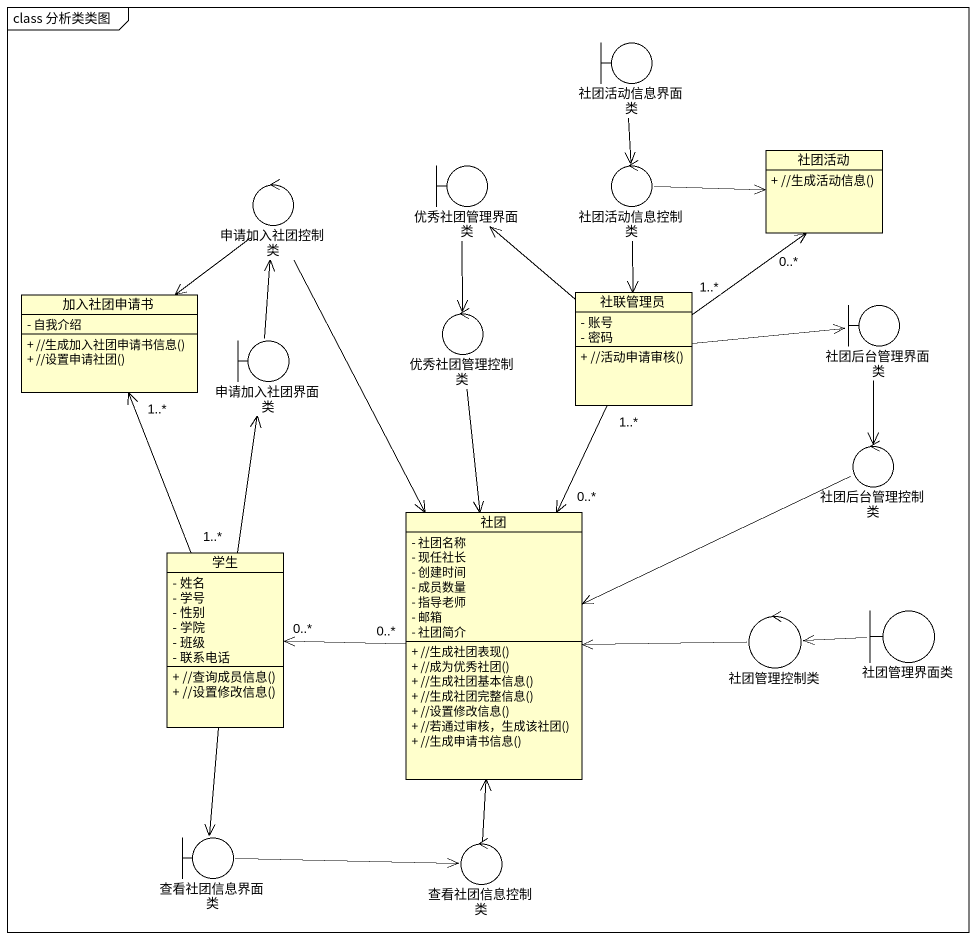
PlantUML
@startuml
mainframe class 分析类类图
allowmixing
hide circle
hide empty members
skinparam classAttributeIconSize 0
boundary 社团活动信息界面类
boundary 优秀社团管理界面类
control 社团活动信息控制类
class 社团活动 {
  + //生成活动信息()
}
control 申请加入社团控制类
class 加入社团申请书 {
  - 自我介绍
  + //生成加入社团申请书信息()
  + //设置申请社团()
}
control 优秀社团管理控制类
class 社联管理员 {
  - 账号
  - 密码
  + //活动申请审核()
}
boundary 社团后台管理界面类
boundary 申请加入社团界面类
control 社团后台管理控制类
class 社团 {
  - 社团名称
  - 现任社长
  - 创建时间
  - 成员数量
  - 指导老师
  - 邮箱
  - 社团简介
  + //生成社团表现()
  + //成为优秀社团()
  + //生成社团基本信息()
  + //生成社团完整信息()
  + //设置修改信息()
  + //若通过审核，生成该社团()
  + //生成申请书信息()
}
class 学生 {
  - 姓名
  - 学号
  - 性别
  - 学院
  - 班级
  - 联系电话
  + //查询成员信息()
  + //设置修改信息()
}
control 社团管理控制类
boundary 社团管理界面类
boundary 查看社团信息界面类
control 查看社团信息控制类
社团活动信息界面类 --> 社团活动信息控制类
优秀社团管理界面类 --> 优秀社团管理控制类
社团活动信息控制类 -right-> 社团活动
社团活动信息控制类 --> 社联管理员
社团活动 "0..*" <-- "1..*" 社联管理员
申请加入社团控制类 --> 加入社团申请书
申请加入社团控制类 --> 社团
优秀社团管理控制类 --> 社团
社联管理员 -up-> 优秀社团管理界面类
社联管理员 -right-> 社团后台管理界面类
社联管理员 "1..*" --> "0..*" 社团
社团后台管理界面类 --> 社团后台管理控制类
申请加入社团界面类 -up-> 申请加入社团控制类
社团后台管理控制类 -left-> 社团
社团 "0..*" -left-> "0..*" 学生
学生 "1..*" -up-> "1..*" 加入社团申请书
学生 -up-> 申请加入社团界面类
学生 --> 查看社团信息界面类
社团管理控制类 -left-> 社团
社团管理界面类 -left-> 社团管理控制类
查看社团信息界面类 -right-> 查看社团信息控制类
查看社团信息控制类 -up-> 社团
@enduml
